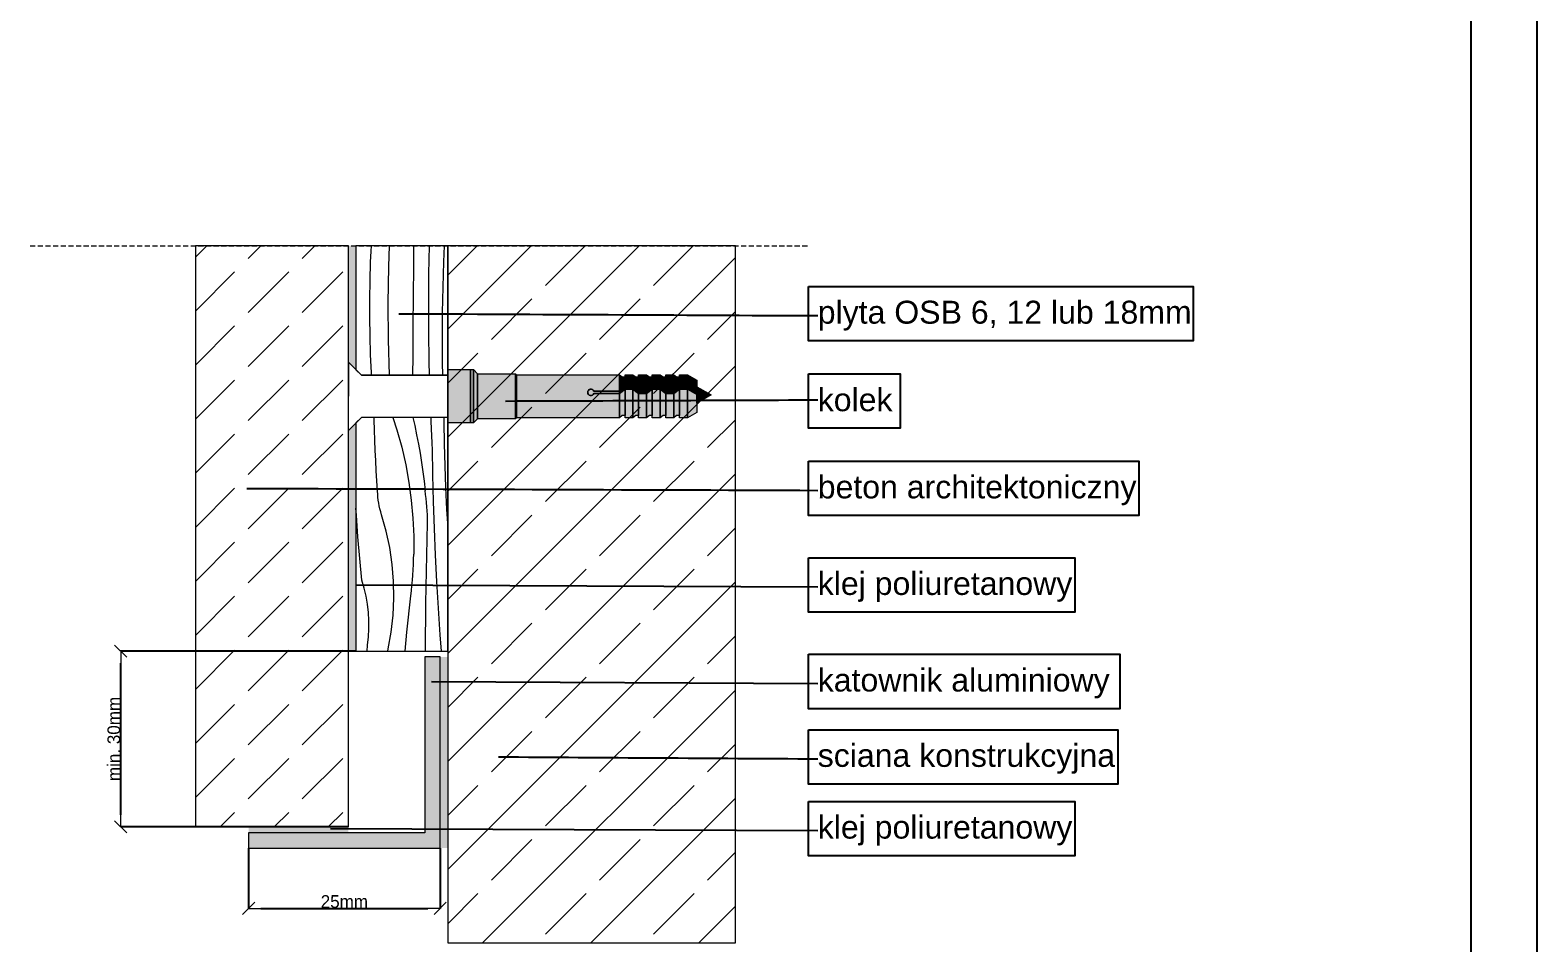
# Model space of a CAD drawing. Header units: millimetres. Extents: x -5804 to 56024, y 506 to 54141.
# Drawn here: x 50111 to 56024, y 7159 to 10741 of the extents above; entities that cross this region are included whole.
import ezdxf

# ---------------------------------------------------------------- set-up
doc = ezdxf.new("R2010")
doc.units = ezdxf.units.MM
doc.linetypes.add('Hidden Line', pattern=[30.00000000000001, 20, -10.00000000000001])
for name, color, linetype, lineweight in [('2D Drafting - General102', 254, 'Continuous', 13), ('2D Drafting - General121', 255, 'Continuous', 0), ('2D Drafting - General2', 251, 'Continuous', 15), ('2D Drafting - General5', 161, 'Continuous', 25), ('2D Drafting - General81', 251, 'Continuous', 20), ('Annotation - Label5', 161, 'Continuous', 25)]:
    doc.layers.add(name, color=color, linetype=linetype, lineweight=lineweight)
doc.layers.add('Wymiarowanie', color=7, linetype='Continuous')
doc.styles.add('GENERATED_STYLE_1', font='arial.ttf')
doc.styles.add('GENERATED_STYLE_2', font='GOTHIC.TTF')
doc.styles.get("Standard").update_dxf_attribs({"font": 'arial.ttf'})
doc.dimstyles.new('GENERATED_STYLE__10', dxfattribs={"dimtxt": 25, "dimasz": 47.5, "dimexe": 0.18, "dimexo": 0, "dimgap": 0.09, "dimtad": 1, "dimdec": 1, "dimlfac": 0.1, "dimzin": 0, "dimdsep": 46, "dimtxsty": 'GENERATED_STYLE_2', "dimblk": 'ARROWHEAD_6', "dimblk1": 'ARROWHEAD_6', "dimblk2": 'ARROWHEAD_6', "dimcen": 0.09, "dimclrd": 161, "dimclre": 161, "dimclrt": 161, "dimadec": 0, "dimazin": 0, "dimtfac": 1, "dimtdec": 4, "dimtmove": 2, "dimatfit": 3, "dimfxl": 0, "dimtolj": 1, "dimtzin": 0, "dimarcsym": 0})
doc.dimstyles.new('GENERATED_STYLE__11', dxfattribs={"dimtxt": 25, "dimasz": 47.5, "dimexe": 0.18, "dimexo": 0, "dimgap": 0.09, "dimtad": 1, "dimtih": 1, "dimtoh": 1, "dimdec": 1, "dimlfac": 0.1, "dimzin": 0, "dimdsep": 46, "dimtxsty": 'GENERATED_STYLE_2', "dimblk": 'ARROWHEAD_6', "dimblk1": 'ARROWHEAD_6', "dimblk2": 'ARROWHEAD_6', "dimcen": 0.09, "dimclrd": 161, "dimclre": 161, "dimclrt": 161, "dimadec": 0, "dimazin": 0, "dimtfac": 1, "dimtdec": 4, "dimtmove": 0, "dimatfit": 3, "dimfxl": 0, "dimtolj": 1, "dimtzin": 0, "dimarcsym": 0})
doc.dimstyles.new('GENERATED_STYLE__19', dxfattribs={"dimtxt": 0.18, "dimasz": 91.2, "dimexe": 0.18, "dimexo": 0.0625, "dimgap": 0.09, "dimtad": 0, "dimtih": 1, "dimtoh": 1, "dimdec": 4, "dimzin": 0, "dimdsep": 46, "dimtxsty": 'Standard', "dimcen": 0.09, "dimadec": 0, "dimazin": 0, "dimtfac": 1, "dimtdec": 4, "dimtmove": 0, "dimatfit": 3, "dimldrblk": 'ARROWHEAD_5', "dimfxl": 0, "dimtolj": 1, "dimtzin": 0, "dimarcsym": 0})

# ---------------------------------------------------------------- blocks, each defined once
blk = doc.blocks.new('*X36')
at = {"layer": '2D Drafting - General81', "linetype": 'Continuous'}
for p, q in [((-48271.95823921984, -94256.29592947847), (-48272.02039725917, -94253.19220405238)), ((-48271.59734961988, -94269.61092298833), (-48271.95823921984, -94256.29592947847)), ((-48271.14229114288, -94282.92303083245), (-48271.59734961988, -94269.61092298833)), ((-48247.39991720184, -94253.19220405238), (-48242.17313959014, -94269.3865154241)), ((-48242.17313959014, -94269.3865154241), (-48235.94718540385, -94292.0670872278)), ((-48221.30237419494, -94253.19220405238), (-48218.88283204615, -94263.8733234583)), ((-48218.88283204615, -94263.8733234583), (-48216.36772958401, -94275.88292399888)), ((-48197.45014795932, -94256.1635300848), (-48197.55771342723, -94253.19220405238)), ((-48197.25314800473, -94260.83806678126), (-48197.45014795931, -94256.1635300848)), ((-48197.05008988087, -94265.51234423419), (-48197.25314800473, -94260.83806678126)), ((-48196.8409739288, -94270.18635459224), (-48197.05008988087, -94265.51234423419)), ((-48196.62580049977, -94274.86009000453), (-48196.8409739288, -94270.18635459224)), ((-48180.44074831289, -94253.6595999796), (-48180.46057671481, -94253.19220405238)), ((-48180.19271604613, -94259.20648094884), (-48180.44074831289, -94253.6595999796)), ((-48179.85085102447, -94287.78442603622), (-48180.19271604613, -94259.20648094882)), ((-48270.59308655495, -94296.23158701978), (-48271.14229114288, -94282.92303083245)), ((-48216.36772958401, -94275.88292399888), (-48214.04900854721, -94287.93198115255)), ((-48214.04900854721, -94287.93198115255), (-48211.92728686336, -94300.01728390572)), ((-48196.40456995522, -94279.53354262061), (-48196.62580049977, -94274.86009000453)), ((-48196.17728266673, -94284.20670459053), (-48196.40456995522, -94279.53354262061)), ((-48195.94393901609, -94288.87956806482), (-48196.17728266673, -94284.20670459053)), ((-48195.70453939524, -94293.5521251945), (-48195.94393901609, -94288.87956806482)), ((-48179.17058198737, -94316.35631871325), (-48179.85085102447, -94287.78442603622)), ((-48269.94976333223, -94309.53592573699), (-48270.59308655495, -94296.23158701978)), ((-48269.21235365952, -94322.8353813817), (-48269.94976333223, -94309.53592573699)), ((-48235.94718540385, -94292.0670872278), (-48230.73157970657, -94315.0010860087)), ((-48211.92728686336, -94300.01728390572), (-48210.00312996069, -94312.13561158543)), ((-48195.12067298095, -94328.45904084695), (-48195.70453939524, -94293.55212519449)), ((-48268.38089442867, -94336.12928859582), (-48269.21235365952, -94322.8353813817)), ((-48230.73157970657, -94315.0010860087), (-48226.53655276459, -94338.14352736282)), ((-48210.00312996069, -94312.13561158543), (-48208.27705061742, -94324.28373471783)), ((-48208.27705061742, -94324.28373471783), (-48206.74950882509, -94336.45841588869)), ((-48194.24941987871, -94363.3599660265), (-48195.12067298095, -94328.45904084695)), ((-48178.15200433882, -94344.91815192971), (-48179.17058198737, -94316.35631871325)), ((-48267.45542723672, -94349.41698229894), (-48268.38089442867, -94336.12928859582)), ((-48226.53655276459, -94338.14352736282), (-48223.37033300716, -94361.44901803175)), ((-48206.74950882509, -94336.45841588869), (-48205.42091166598, -94348.65641060617)), ((-48204.59683632852, -94353.97329131485), (-48205.42091166598, -94348.65641060617)), ((-48176.79526092871, -94373.46592004616), (-48178.15200433882, -94344.91815192971)), ((-48267.27836623378, -94353.36190613717), (-48267.45542723672, -94349.41698229894)), ((-48266.96295216992, -94357.298184666), (-48267.27836623378, -94353.36190613717)), ((-48266.509573732, -94361.22096718357), (-48266.96295216992, -94357.298184666)), ((-48265.91878962122, -94365.12541961927), (-48266.509573732, -94361.22096718357)), ((-48265.19132786472, -94369.00673049074), (-48265.91878962122, -94365.12541961927)), ((-48264.32808491839, -94372.86011683315), (-48265.19132786472, -94369.00673049074)), ((-48223.37033300716, -94361.44901803175), (-48221.23913088673, -94384.87184494044)), ((-48203.89759625776, -94359.30802504349), (-48204.59683632852, -94353.97329131485)), ((-48203.32357557673, -94364.65768119037), (-48203.89759625776, -94359.30802504349)), ((-48202.87508962001, -94370.0193209562), (-48203.32357557673, -94364.65768119037)), ((-48193.09083915238, -94398.25253473473), (-48194.24941987871, -94363.3599660265)), ((-48295.16830328005, -94380.82443357454), (-48295.71033970433, -94371.69953607164)), ((-48293.13584657333, -94409.33206302433), (-48295.16830328005, -94380.82443357454)), ((-48263.33012456219, -94376.6808300932), (-48264.32808491839, -94372.86011683315)), ((-48262.19867658919, -94380.46416198093), (-48263.33012456219, -94376.6808300932)), ((-48256.162504516, -94401.80633165732), (-48262.19867658919, -94380.46416198093)), ((-48221.23913088673, -94384.87184494044), (-48220.14712669729, -94408.366064862)), ((-48202.55238476048, -94375.38999895862), (-48202.87508962001, -94370.0193209562)), ((-48202.35563827397, -94380.76676485014), (-48202.55238476048, -94375.38999895862)), ((-48202.28495824191, -94386.1466649389), (-48202.35563827397, -94380.76676485014)), ((-48202.34038349194, -94391.52674381135), (-48202.28495824191, -94386.1466649389)), ((-48175.71033784823, -94391.73002825794), (-48176.79526092871, -94373.46592004616)), ((-48251.52615867952, -94423.49568105002), (-48256.162504516, -94401.80633165732)), ((-48220.14712669729, -94408.366064862), (-48220.09646237482, -94431.88559453413)), ((-48202.78367151651, -94412.41680761703), (-48202.34038349194, -94391.52674381135)), ((-48191.64500934431, -94433.13438153965), (-48193.09083915238, -94398.25253473473)), ((-48290.76593709661, -94437.8136245367), (-48293.13584657333, -94409.33206302433)), ((-48248.30924338174, -94445.44049902055), (-48251.52615867952, -94423.49568105002)), ((-48203.19336666224, -94433.30755724374), (-48202.78367151651, -94412.41680761703)), ((-48288.05890721665, -94466.26512372989), (-48290.76593709661, -94437.8136245367)), ((-48246.52536101147, -94467.54799420843), (-48248.30924338174, -94445.44049902055)), ((-48220.90839952357, -94452.48223736644), (-48220.54892548348, -94445.62038331875)), ((-48220.54892548348, -94445.62038331875), (-48220.27826466293, -94438.75445255316)), ((-48220.27826466293, -94438.75445255316), (-48220.09646237482, -94431.88559453413)), ((-48203.56946786972, -94454.1989386715), (-48203.19336666224, -94433.30755724374)), ((-48189.91202846996, -94468.00314173623), (-48191.64500934431, -94433.13438153965)), ((-48285.02096704244, -94476.55129483182), (-48288.05890721665, -94466.26512372989)), ((-48246.18205452817, -94489.72468738961), (-48246.52536101147, -94467.54799420843)), ((-48222.51902486461, -94473.03185594942), (-48221.89353167742, -94466.18912105536)), ((-48221.89353167742, -94466.18912105536), (-48221.35662660164, -94459.33886591435)), ((-48221.35662660164, -94459.33886591435), (-48220.90839952357, -94452.48223736644)), ((-48203.91197416641, -94475.09089787869), (-48203.56946786972, -94454.1989386715)), ((-48282.57213611778, -94486.9934030262), (-48285.02096704244, -94476.55129483182)), ((-48280.7203200151, -94497.55773800585), (-48282.57213611778, -94486.9934030262)), ((-48229.36624259863, -94534.21015494624), (-48224.03534189024, -94486.6901841231)), ((-48224.03534189024, -94486.6901841231), (-48223.23300144584, -94479.86592501543)), ((-48223.23300144584, -94479.86592501543), (-48222.51902486461, -94473.03185594942)), ((-48204.22088466665, -94495.98338084221), (-48203.91197416641, -94475.09089787869)), ((-48187.89201401134, -94502.85645150654), (-48189.91202846996, -94468.00314173623)), ((-48279.47149696106, -94508.21019487832), (-48280.7203200151, -94497.55773800585)), ((-48247.28077556732, -94511.87680674354), (-48246.18205452817, -94489.72468738961)), ((-48204.49619857164, -94516.8763335376), (-48204.22088466665, -94495.98338084221)), ((-48185.58510290896, -94537.69194808004), (-48187.89201401134, -94502.85645150654)), ((-48278.82969853703, -94518.91638426688), (-48279.47149696106, -94508.21019487832)), ((-48278.79699666386, -94529.64174332976), (-48278.82969853703, -94518.91638426688)), ((-48249.81687830223, -94533.9106843576), (-48247.28077556732, -94511.87680674354)), ((-48204.73791516949, -94537.76970193918), (-48204.49619857164, -94516.8763335376)), ((-48280.55733816651, -94551.01152146318), (-48279.37349691318, -94540.35164733975)), ((-48279.37349691318, -94540.35164733975), (-48278.79699666386, -94529.64174332976)), ((-48253.77963908858, -94555.73315229191), (-48249.81687830223, -94533.9106843576)), ((-48231.54004524922, -94558.80996906177), (-48229.36624259863, -94534.21015494624)), ((-48204.94603383513, -94558.66343202023), (-48204.73791516949, -94537.76970193918)), ((-48184.0118650094, -94558.80996906177), (-48185.58510290896, -94537.69194808004)), ((-48281.14028694852, -94558.80996906177), (-48280.55733816651, -94551.01152146318)), ((-48254.10530237832, -94558.80996906177), (-48253.77963908858, -94555.73315229191)), ((-48204.94734965944, -94558.80996906177), (-48204.94603383513, -94558.66343202023))]:
    blk.add_line(p, q, dxfattribs=at)
blk = doc.blocks.new('Wype_nienie_46')
at = {"layer": '2D Drafting - General2', "linetype": 'Continuous'}
for p, q in [((-48288.68030600841, -94253.19220405238), (-48295.71033970433, -94260.22223774831)), ((-48295.71033970433, -94260.22223774831), (-48295.71033970433, -94558.80996906177)), ((-48175.71033784823, -94253.19220405238), (-48288.68030600841, -94253.19220405238)), ((-48175.71033784823, -94558.80996906177), (-48175.71033784823, -94253.19220405238)), ((-48295.71033970433, -94558.80996906177), (-48175.71033784823, -94558.80996906177))]:
    blk.add_line(p, q, dxfattribs=at)
at = {"layer": '2D Drafting - General81', "linetype": 'Continuous'}
blk.add_blockref('*X36', (0, 0), dxfattribs=at)
blk = doc.blocks.new('*X52')
at = {"layer": '2D Drafting - General81', "linetype": 'Continuous'}
for p, q in [((-48275.94018525476, -94035.4592783375), (-48275.58952301035, -94028.62442288946)), ((-48252.83134809467, -94055.82893892887), (-48251.71581200582, -94028.62442288946)), ((-48220.17588313667, -94055.184970661), (-48219.95621530797, -94028.62442288946)), ((-48200.32022234095, -94065.42151951068), (-48199.70699141563, -94028.62442288946)), ((-48180.74421784112, -94049.62079863323), (-48179.74874112269, -94028.62442288946)), ((-48277.28176950507, -94074.0928000355), (-48276.55269870417, -94049.95552392794)), ((-48276.55269870417, -94049.95552392793), (-48275.94018525476, -94035.4592783375)), ((-48181.85957818193, -94082.64815703372), (-48180.74421784112, -94049.62079863323)), ((-48253.66358099973, -94103.63974856211), (-48252.83134809467, -94055.82893892887)), ((-48220.48732902002, -94094.52904656428), (-48220.17588313667, -94055.184970661)), ((-48200.55274390952, -94103.57779426494), (-48200.32022234095, -94065.42151951068)), ((-48277.647932059, -94098.23830825358), (-48277.28176950507, -94074.0928000355)), ((-48182.52506965761, -94115.68764178605), (-48181.85957818193, -94082.64815703372)), ((-48277.65110362544, -94122.38659250044), (-48277.647932059, -94098.23830825358)), ((-48253.36842517784, -94151.45688997014), (-48253.66358099973, -94103.63974856211)), ((-48220.78482825165, -94133.87323039657), (-48220.48732902002, -94094.52904656428)), ((-48200.38195564818, -94141.73439527673), (-48200.55274390952, -94103.57779426494)), ((-48277.29128348769, -94146.532196067), (-48277.65110362544, -94122.38659250044)), ((-48182.74056884772, -94148.73312546693), (-48182.52506965761, -94115.68764178605)), ((-48276.56855295315, -94170.66966284999), (-48277.29128348769, -94146.532196067)), ((-48251.99005142886, -94197.77500478856), (-48253.36842517784, -94151.45688997014)), ((-48221.06838079423, -94173.21751721409), (-48220.78482825165, -94133.87323039657)), ((-48199.80787663734, -94179.88705970129), (-48200.38195564818, -94141.73439527673)), ((-48182.50603578629, -94181.7784795405), (-48182.74056884772, -94148.73312546693)), ((-48275.48307533487, -94194.79353858474), (-48276.56855295315, -94170.66966284999)), ((-48221.23665999204, -94197.77500478856), (-48221.06838079423, -94173.21751721409)), ((-48199.34956665332, -94197.77500478856), (-48199.80787663734, -94179.88705970129)), ((-48182.1746111449, -94197.77500478856), (-48182.50603578629, -94181.7784795405)), ((-48275.3039784037, -94197.77500478856), (-48275.48307533487, -94194.79353858474))]:
    blk.add_line(p, q, dxfattribs=at)
blk = doc.blocks.new('Wype_nienie_59')
at = {"layer": '2D Drafting - General2', "linetype": 'Continuous'}
for p, q in [((-48175.71033784823, -94028.62442288946), (-48295.71033970433, -94028.62442288946)), ((-48295.71033970433, -94028.62442288946), (-48295.71033970433, -94190.74497109266)), ((-48175.71033784823, -94197.77500478856), (-48175.71033784823, -94028.62442288946)), ((-48295.71033970433, -94190.74497109266), (-48288.68030600841, -94197.77500478856)), ((-48288.68030600841, -94197.77500478856), (-48175.71033784823, -94197.77500478856))]:
    blk.add_line(p, q, dxfattribs=at)
at = {"layer": '2D Drafting - General81', "linetype": 'Continuous'}
blk.add_blockref('*X52', (0, 0), dxfattribs=at)
blk = doc.blocks.new('ARROWHEAD_6')
at = {"color": 0, "linetype": 'Continuous', "lineweight": 0}
for p, q in [((0, 0), (-1, 0)), ((-0.5, -0.5), (0.5, 0.5))]:
    blk.add_line(p, q, dxfattribs=at)
blk = doc.blocks.new('*D75')
at = {"layer": 'Defpoints', "color": 0, "linetype": 'Continuous'}
for p in [(50466.17629393336, 8304.180163244859), (51389.50565073517, 8304.180163244859), (51359.50565073517, 7614.180163244859)]:
    blk.add_point(p, dxfattribs=at)
at = {"layer": 'Wymiarowanie', "color": 161, "linetype": 'Continuous', "lineweight": -2}
for p, q in [((51389.50565073517, 8304.180163244859), (50465.99629393336, 8304.180163244859)), ((50466.17629393336, 7661.68016324486), (50466.17629393336, 8256.680163244859)), ((51359.50565073517, 7614.180163244859), (50465.99629393336, 7614.18016324486))]:
    blk.add_line(p, q, dxfattribs=at)
at = {"layer": 'Wymiarowanie', "color": 161, "linetype": 'Continuous', "lineweight": -2, "xscale": 47.5, "yscale": 47.5, "zscale": 47.5}
for p, rotation in [((50466.17629393336, 8304.180163244859), 90), ((50466.17629393336, 7614.18016324486), 270)]:
    blk.add_blockref('ARROWHEAD_6', p, dxfattribs=dict(at, rotation=rotation))
at = {"layer": 'Wymiarowanie', "color": 161, "linetype": 'Continuous', "lineweight": 25, "insert": (50439.35277931745, 7959.180163244867), "char_height": 50, "attachment_point": 5, "rotation": 90, "style": 'GENERATED_STYLE_2'}
blk.add_mtext('\\A1;min. 30mm', dxfattribs=at)
blk = doc.blocks.new('*D76')
at = {"layer": 'Defpoints', "color": 0, "linetype": 'Continuous'}
for p in [(50968.17095716979, 7531.262355186362), (51719.50565073511, 7531.262355186362), (51719.50565073511, 7294.514802785907)]:
    blk.add_point(p, dxfattribs=at)
at = {"layer": 'Wymiarowanie', "color": 161, "linetype": 'Continuous', "lineweight": -2}
for p, q in [((50968.17095716979, 7531.262355186362), (50968.17095716979, 7294.334802785907)), ((51719.50565073511, 7531.262355186362), (51719.50565073511, 7294.334802785907)), ((51015.67095716979, 7294.514802785907), (51672.00565073511, 7294.514802785907))]:
    blk.add_line(p, q, dxfattribs=at)
at = {"layer": 'Wymiarowanie', "color": 161, "linetype": 'Continuous', "lineweight": -2, "xscale": 47.5, "yscale": 47.5, "zscale": 47.5, "rotation": 180}
blk.add_blockref('ARROWHEAD_6', (50968.17095716979, 7294.514802785907), dxfattribs=at)
at = {"layer": 'Wymiarowanie', "color": 161, "linetype": 'Continuous', "lineweight": -2, "xscale": 47.5, "yscale": 47.5, "zscale": 47.5}
blk.add_blockref('ARROWHEAD_6', (51719.50565073511, 7294.514802785907), dxfattribs=at)
at = {"layer": 'Wymiarowanie', "color": 161, "linetype": 'Continuous', "lineweight": 25, "insert": (51343.83830395245, 7320.862450644507), "char_height": 50, "attachment_point": 5, "style": 'GENERATED_STYLE_2'}
blk.add_mtext('\\A1;25mm', dxfattribs=at)
blk = doc.blocks.new('ARROWHEAD_5')
at = {"color": 0, "linetype": 'Continuous', "lineweight": 0}
blk.add_line((0, 0), (-1, 0), dxfattribs=at)
blk.add_solid([(-1, 0.2679), (0, 0), (-1, -0.2679), (-1, 0.2679)], dxfattribs=at)

msp = doc.modelspace()

# ---------------------------------------------------------------- hatches: boundary and pattern name
at = {"layer": '2D Drafting - General102', "linetype": 'Continuous'}
msp.add_hatch(color=256, dxfattribs=at).paths.add_polyline_path([(51659.50565073511, 7591.262355186362), (50968.17095716979, 7591.262355186362), (50968.17095716979, 7531.262355186362), (51719.50565073511, 7531.262355186362), (51719.50565073511, 8281.262355186362), (51659.50565073511, 8281.262355186362)])
at = {"layer": '2D Drafting - General121', "linetype": 'Continuous'}
for points in [[(51749.50565073511, 9199.65141409318), (51749.50565073511, 9309.683235127388), (51749.50565073511, 9408.667105725293), (51839.50562670309, 9408.667105725293), (51839.50562670309, 9300.905428558555), (51839.50562670309, 9199.65141409318)], [(51839.50562670309, 9199.65141409318), (51749.50565073511, 9199.65141409318), (51749.50565073511, 9309.683235127388), (51749.50565073511, 9408.667105725293), (51839.50562670309, 9408.667105725293), (51839.50562670309, 9298.056215147571)], [(51839.50562670309, 9199.94266940877), (51839.50562670309, 9298.056215147571), (51839.50562670309, 9371.118204708295), (51839.50562670309, 9408.667105725293), (51850.04602299962, 9408.667107958372), (51850.04602299962, 9199.94266940877)], [(51850.04602299962, 9199.94266940877), (51850.04602299962, 9408.667107958372), (51850.57261102478, 9408.667107958372), (51866.8132533601, 9392.426465623106), (51866.8132533601, 9216.183311744211), (51850.57261102478, 9199.94266940877)], [(51866.8132533601, 9215.89205642862), (51866.8132533601, 9392.426465623048), (52016.04020409792, 9392.426465623048), (52016.04020409792, 9215.89205642862)], [(52016.04020409792, 9215.89205642862), (52016.04020409792, 9392.426465623106), (52019.77661860333, 9388.690051117588), (52019.77661860333, 9219.62847093408)], [(52445.3570324551, 9379.814052563012), (52445.3570324551, 9340.960866503152), (52423.03319909034, 9323.721412782), (52423.03319909034, 9388.690051117588), (52434.26203426189, 9379.814052563012)], [(52476.42302739632, 9388.690051117588), (52476.42302739632, 9340.960866503152), (52445.3570324551, 9340.960866503152), (52445.3570324551, 9388.690051117588)], [(52498.74686076114, 9379.814052563012), (52498.74686076114, 9323.721412782), (52476.42302739632, 9340.960866503268), (52476.42302739632, 9388.690051117588), (52487.65186256781, 9379.814052563012)], [(52529.81285570236, 9388.690051117588), (52529.81285570236, 9323.721412782), (52498.74686076114, 9323.721412782), (52498.74686076114, 9388.690051117588)], [(52529.81285570236, 9323.721412782), (52529.81285570236, 9388.690051117588), (52541.04169087386, 9379.814052563012), (52552.13668906712, 9379.814052563012), (52552.13668906712, 9340.960866503152)], [(52583.20268400834, 9388.690051117588), (52583.20268400834, 9340.960866503152), (52552.13668906712, 9340.960866503152), (52552.13668906712, 9388.690051117588)], [(52605.52651737316, 9379.814052563012), (52605.52651737316, 9323.721412782), (52583.20268400834, 9340.960866503152), (52583.20268400834, 9388.690051117588), (52594.4315191799, 9379.814052563012)], [(52636.59251231438, 9388.690051117588), (52636.59251231438, 9323.721412782), (52605.52651737316, 9323.721412782), (52605.52651737316, 9388.690051117588)], [(52658.91634567914, 9379.814052563012), (52658.91634567914, 9340.960866503152), (52636.59251231438, 9323.721412782), (52636.59251231438, 9388.690051117588), (52647.82134748582, 9379.814052563012)], [(52658.91634567914, 9340.960866503152), (52658.91634567914, 9388.690051117588), (52689.98234062031, 9388.690051117588), (52689.98234062031, 9340.960866503152)], [(52727.12332755642, 9319.517507697597), (52689.98234062031, 9340.960866503152), (52689.98234062031, 9388.690051117588), (52727.12332755642, 9367.246692312092)], [(52423.03319909034, 9323.721412782), (52445.3570324551, 9340.960866503152), (52445.3570324551, 9332.084867948517), (52423.03319909034, 9314.845414227308)], [(52445.3570324551, 9228.504469488715), (52434.26203426189, 9228.504469488715), (52423.03319909034, 9219.62847093408), (52423.03319909034, 9314.845414227308), (52445.3570324551, 9332.084867948517)], [(52445.3570324551, 9340.960866503152), (52476.42302739632, 9340.960866503152), (52476.42302739632, 9332.084867948517), (52445.3570324551, 9332.084867948517)], [(52445.3570324551, 9219.62847093408), (52445.3570324551, 9332.084867948517), (52476.42302739632, 9332.084867948517), (52476.42302739632, 9219.62847093408)], [(52498.74686076114, 9314.845414227424), (52476.42302739632, 9332.084867948517), (52476.42302739632, 9340.960866503268), (52498.74686076114, 9323.721412782)], [(52498.74686076114, 9228.504469488715), (52487.65186256781, 9228.504469488715), (52476.42302739632, 9219.62847093408), (52476.42302739632, 9332.084867948517), (52498.74686076114, 9314.845414227424)], [(52498.74686076114, 9323.721412782), (52529.81285570236, 9323.721412782), (52529.81285570236, 9314.845414227424), (52498.74686076114, 9314.845414227424)], [(52498.74686076114, 9219.62847093408), (52498.74686076114, 9314.845414227424), (52529.81285570236, 9314.845414227424), (52529.81285570236, 9219.62847093408)], [(52552.13668906712, 9332.084867948517), (52529.81285570236, 9314.845414227424), (52529.81285570236, 9323.721412782), (52552.13668906712, 9340.960866503152)], [(52552.13668906712, 9228.504469488715), (52541.04169087386, 9228.504469488715), (52529.81285570236, 9219.62847093408), (52529.81285570236, 9314.845414227424), (52552.13668906712, 9332.084867948517)], [(52583.20268400834, 9332.084867948517), (52552.13668906712, 9332.084867948517), (52552.13668906712, 9340.960866503152), (52583.20268400834, 9340.960866503152)], [(52583.20268400834, 9219.62847093408), (52552.13668906712, 9219.62847093408), (52552.13668906712, 9332.084867948517), (52583.20268400834, 9332.084867948517)], [(52605.52651737316, 9314.845414227424), (52583.20268400834, 9332.084867948517), (52583.20268400834, 9340.960866503152), (52605.52651737316, 9323.721412782)], [(52605.52651737316, 9228.504469488715), (52594.4315191799, 9228.504469488715), (52583.20268400834, 9219.62847093408), (52583.20268400834, 9332.084867948517), (52605.52651737316, 9314.845414227424)], [(52605.52651737316, 9323.721412782), (52636.59251231438, 9323.721412782), (52636.59251231438, 9314.845414227424), (52605.52651737316, 9314.845414227424)], [(52636.59251231438, 9219.62847093408), (52605.52651737316, 9219.62847093408), (52605.52651737316, 9314.845414227424), (52636.59251231438, 9314.845414227424)], [(52636.59251231438, 9323.721412782), (52658.91634567914, 9340.960866503152), (52658.91634567914, 9332.084867948517), (52636.59251231438, 9314.845414227424)], [(52658.91634567914, 9228.504469488715), (52647.82134748582, 9228.504469488715), (52636.59251231438, 9219.62847093408), (52636.59251231438, 9314.845414227424), (52658.91634567914, 9332.084867948517)], [(52658.91634567914, 9340.960866503152), (52689.98234062031, 9340.960866503152), (52689.98234062031, 9332.084867948517), (52658.91634567914, 9332.084867948517)], [(52658.91634567914, 9219.62847093408), (52658.91634567914, 9332.084867948517), (52689.98234062031, 9332.084867948517), (52689.98234062031, 9219.62847093408)], [(52727.12332755642, 9310.64150914302), (52689.98234062031, 9332.084867948517), (52689.98234062031, 9340.960866503152), (52727.12332755642, 9319.517507697597)], [(52727.12332755642, 9241.071829739576), (52689.98234062031, 9219.62847093408), (52689.98234062031, 9332.084867948517), (52727.12332755642, 9310.64150914302)], [(52783.30680139642, 9309.391979811797), (52727.12332755642, 9276.954436066295), (52727.12332755642, 9341.829523557299)]]:
    msp.add_hatch(color=256, dxfattribs=at).paths.add_polyline_path(points)
h = msp.add_hatch(color=256, dxfattribs=at)
edge = h.paths.add_edge_path()
edge.add_line((52019.77661860333, 9219.62847093408), (52019.77661860333, 9388.690051117588))
edge.add_line((52019.77661860333, 9388.690051117588), (52423.03319909034, 9388.690051117588))
edge.add_line((52423.03319909034, 9388.690051117588), (52423.03319909034, 9323.721412782))
edge.add_line((52423.03319909034, 9323.721412782), (52323.10734887188, 9323.721412782))
edge.add_arc((52311.3635235682, 9319.283413504712), 12.55441238563579, 20.70161155939324, 339.2983884406068)
edge.add_line((52323.10734887188, 9314.845414227424), (52423.03319909034, 9314.845414227424))
edge.add_line((52423.03319909034, 9314.845414227424), (52423.03319909034, 9219.62847093408))
edge.add_line((52423.03319909034, 9219.62847093408), (52019.77661860333, 9219.62847093408))
h = msp.add_hatch(color=256, dxfattribs=at)
edge = h.paths.add_edge_path()
edge.add_line((52423.03319909034, 9314.845414227424), (52323.10734887188, 9314.845414227424))
edge.add_arc((52311.3635235682, 9319.283413504712), 12.55441238563579, 20.7016115593932, 339.2983884406068, ccw=False)
edge.add_line((52323.10734887188, 9323.721412782), (52423.03319909034, 9323.721412782))
edge.add_line((52423.03319909034, 9323.721412782), (52423.03319909034, 9314.845414227424))
at = {"layer": '2D Drafting - General81', "linetype": 'Continuous'}
h = msp.add_hatch(dxfattribs=at)
h.set_pattern_fill('BETON', color=256, scale=3, style=0, pattern_type=2)
h.set_pattern_definition([(44.99999999999999, (196276.6366698482, 291980.6100704302), (-212.1320343559642, 212.1320343559643), [225, -75]), (44.99999999999999, (196276.6366698482, 292192.7421047862), (-212.1320343559642, 212.1320343559643), [225, -75])])
h.paths.add_polyline_path([(50759.5056396228, 7614.180163244859), (51359.50565073517, 7614.180163244859), (51359.50565073517, 8141.646891914741), (51359.50565073517, 9894.73680176181), (50759.5056396228, 9894.73680176181), (50759.5056396228, 8141.646891914741)])
for points in [[(51389.50565909955, 9894.73680176181), (51359.50565073517, 9894.73680176181), (51359.50565073517, 9438.37516551671), (51389.50565909955, 9408.37515715227)], [(51359.50565073517, 8304.180163244859), (51389.50565909955, 8304.180163244859), (51389.50565909955, 9199.943357185311), (51359.50565073517, 9169.943372521982)], [(51719.50565073511, 7531.262355186362), (51749.50565073511, 7531.262355186362), (51749.50565073511, 8281.262355186362), (51719.50565073511, 8281.262355186362)], [(50968.17095716979, 7591.262355186362), (51359.50565073517, 7591.262355186362), (51359.50565073517, 7614.180163244859), (50968.17095716979, 7614.180163244859)]]:
    msp.add_hatch(color=256, dxfattribs=at).paths.add_polyline_path(points, flags=0)
h = msp.add_hatch(dxfattribs=at)
h.set_pattern_fill('SOLID___DASHED', color=256, scale=3, style=0, pattern_type=2)
h.set_pattern_definition([(44.99999999999999, (196276.6366698482, 291980.6100704302), (-212.1320343559642, 212.1320343559644), []), (44.99999999999999, (196170.5706526702, 292086.6760876082), (-212.1320343559642, 212.1320343559644), [225, -75])])
h.paths.add_polyline_path([(51749.50565073511, 7158.993597897785), (51900.9512299691, 7158.993597897785), (52878.75610060483, 7158.993597897785), (52878.75610060483, 9894.73680176181), (51900.9512299691, 9894.73680176181), (51752.11893771484, 9894.73680176181), (51749.50565073511, 9894.73680176181)])

# ---------------------------------------------------------------- linework, layer by layer
at = {"layer": '2D Drafting - General2', "linetype": 'Hidden Line'}
msp.add_line((50110.74411460332, 9894.736792076113), (53165.48096008663, 9894.736792076113), dxfattribs=at)
at = {"layer": '2D Drafting - General2', "linetype": 'Continuous'}
for p, q in [((51359.50565073517, 9438.375160347521), (51359.50565073517, 9304.159261025863)), ((51410.59575786634, 9387.285053216412), (51359.50565073517, 9438.375160347521)), ((51749.50565073511, 9387.285053216412), (51410.59575786634, 9387.285053216412)), ((51359.50565073517, 9169.94336170403), (51359.50565073517, 9304.159261025863)), ((51410.59575786634, 9221.03346883514), (51359.50565073517, 9169.94336170403)), ((51749.50565073511, 9221.03346883514), (51410.59575786634, 9221.03346883514))]:
    msp.add_line(p, q, dxfattribs=at)
at = {"layer": '2D Drafting - General2', "linetype": 'Continuous', "flags": 128}
for points in [[(50759.5056396228, 7614.180163244859), (51359.50565073517, 7614.180163244859), (51359.50565073517, 8141.646891914741), (51359.50565073517, 9894.73680176181), (50759.5056396228, 9894.73680176181), (50759.5056396228, 8141.646891914741)], [(51749.50565073511, 7158.993597897785), (51900.9512299691, 7158.993597897785), (52878.75610060483, 7158.993597897785), (52878.75610060483, 9894.73680176181), (51900.9512299691, 9894.73680176181), (51752.11893771484, 9894.73680176181), (51749.50565073511, 9894.73680176181)], [(51749.50565073511, 9199.65141409318), (51749.50565073511, 9309.683235127388), (51749.50565073511, 9408.667105725293), (51839.50562670309, 9408.667105725293), (51839.50562670309, 9300.905428558555), (51839.50562670309, 9199.65141409318)], [(51839.50562670309, 9199.65141409318), (51749.50565073511, 9199.65141409318), (51749.50565073511, 9309.683235127388), (51749.50565073511, 9408.667105725293), (51839.50562670309, 9408.667105725293), (51839.50562670309, 9298.056215147571)], [(51839.50562670309, 9199.94266940877), (51839.50562670309, 9298.056215147571), (51839.50562670309, 9371.118204708295), (51839.50562670309, 9408.667105725293), (51850.04602299962, 9408.667107958372), (51850.04602299962, 9199.94266940877)], [(51850.04602299962, 9199.94266940877), (51850.04602299962, 9408.667107958372), (51850.57261102478, 9408.667107958372), (51866.8132533601, 9392.426465623106), (51866.8132533601, 9216.183311744211), (51850.57261102478, 9199.94266940877)], [(51866.8132533601, 9215.89205642862), (51866.8132533601, 9392.426465623048), (52016.04020409792, 9392.426465623048), (52016.04020409792, 9215.89205642862)], [(52016.04020409792, 9215.89205642862), (52016.04020409792, 9392.426465623106), (52019.77661860333, 9388.690051117588), (52019.77661860333, 9219.62847093408)], [(52445.3570324551, 9379.814052563012), (52445.3570324551, 9340.960866503152), (52423.03319909034, 9323.721412782), (52423.03319909034, 9388.690051117588), (52434.26203426189, 9379.814052563012)], [(52476.42302739632, 9388.690051117588), (52476.42302739632, 9340.960866503152), (52445.3570324551, 9340.960866503152), (52445.3570324551, 9388.690051117588)], [(52498.74686076114, 9379.814052563012), (52498.74686076114, 9323.721412782), (52476.42302739632, 9340.960866503268), (52476.42302739632, 9388.690051117588), (52487.65186256781, 9379.814052563012)], [(52529.81285570236, 9388.690051117588), (52529.81285570236, 9323.721412782), (52498.74686076114, 9323.721412782), (52498.74686076114, 9388.690051117588)], [(52529.81285570236, 9323.721412782), (52529.81285570236, 9388.690051117588), (52541.04169087386, 9379.814052563012), (52552.13668906712, 9379.814052563012), (52552.13668906712, 9340.960866503152)], [(52583.20268400834, 9388.690051117588), (52583.20268400834, 9340.960866503152), (52552.13668906712, 9340.960866503152), (52552.13668906712, 9388.690051117588)], [(52605.52651737316, 9379.814052563012), (52605.52651737316, 9323.721412782), (52583.20268400834, 9340.960866503152), (52583.20268400834, 9388.690051117588), (52594.4315191799, 9379.814052563012)], [(52636.59251231438, 9388.690051117588), (52636.59251231438, 9323.721412782), (52605.52651737316, 9323.721412782), (52605.52651737316, 9388.690051117588)], [(52658.91634567914, 9379.814052563012), (52658.91634567914, 9340.960866503152), (52636.59251231438, 9323.721412782), (52636.59251231438, 9388.690051117588), (52647.82134748582, 9379.814052563012)], [(52658.91634567914, 9340.960866503152), (52658.91634567914, 9388.690051117588), (52689.98234062031, 9388.690051117588), (52689.98234062031, 9340.960866503152)], [(52727.12332755642, 9319.517507697597), (52689.98234062031, 9340.960866503152), (52689.98234062031, 9388.690051117588), (52727.12332755642, 9367.246692312092)], [(52423.03319909034, 9323.721412782), (52445.3570324551, 9340.960866503152), (52445.3570324551, 9332.084867948517), (52423.03319909034, 9314.845414227308)], [(52445.3570324551, 9228.504469488715), (52434.26203426189, 9228.504469488715), (52423.03319909034, 9219.62847093408), (52423.03319909034, 9314.845414227308), (52445.3570324551, 9332.084867948517)], [(52445.3570324551, 9340.960866503152), (52476.42302739632, 9340.960866503152), (52476.42302739632, 9332.084867948517), (52445.3570324551, 9332.084867948517)], [(52445.3570324551, 9219.62847093408), (52445.3570324551, 9332.084867948517), (52476.42302739632, 9332.084867948517), (52476.42302739632, 9219.62847093408)], [(52498.74686076114, 9314.845414227424), (52476.42302739632, 9332.084867948517), (52476.42302739632, 9340.960866503268), (52498.74686076114, 9323.721412782)], [(52498.74686076114, 9228.504469488715), (52487.65186256781, 9228.504469488715), (52476.42302739632, 9219.62847093408), (52476.42302739632, 9332.084867948517), (52498.74686076114, 9314.845414227424)], [(52498.74686076114, 9323.721412782), (52529.81285570236, 9323.721412782), (52529.81285570236, 9314.845414227424), (52498.74686076114, 9314.845414227424)], [(52498.74686076114, 9219.62847093408), (52498.74686076114, 9314.845414227424), (52529.81285570236, 9314.845414227424), (52529.81285570236, 9219.62847093408)], [(52552.13668906712, 9332.084867948517), (52529.81285570236, 9314.845414227424), (52529.81285570236, 9323.721412782), (52552.13668906712, 9340.960866503152)], [(52552.13668906712, 9228.504469488715), (52541.04169087386, 9228.504469488715), (52529.81285570236, 9219.62847093408), (52529.81285570236, 9314.845414227424), (52552.13668906712, 9332.084867948517)], [(52583.20268400834, 9332.084867948517), (52552.13668906712, 9332.084867948517), (52552.13668906712, 9340.960866503152), (52583.20268400834, 9340.960866503152)], [(52583.20268400834, 9219.62847093408), (52552.13668906712, 9219.62847093408), (52552.13668906712, 9332.084867948517), (52583.20268400834, 9332.084867948517)], [(52605.52651737316, 9314.845414227424), (52583.20268400834, 9332.084867948517), (52583.20268400834, 9340.960866503152), (52605.52651737316, 9323.721412782)], [(52605.52651737316, 9228.504469488715), (52594.4315191799, 9228.504469488715), (52583.20268400834, 9219.62847093408), (52583.20268400834, 9332.084867948517), (52605.52651737316, 9314.845414227424)], [(52605.52651737316, 9323.721412782), (52636.59251231438, 9323.721412782), (52636.59251231438, 9314.845414227424), (52605.52651737316, 9314.845414227424)], [(52636.59251231438, 9219.62847093408), (52605.52651737316, 9219.62847093408), (52605.52651737316, 9314.845414227424), (52636.59251231438, 9314.845414227424)], [(52636.59251231438, 9323.721412782), (52658.91634567914, 9340.960866503152), (52658.91634567914, 9332.084867948517), (52636.59251231438, 9314.845414227424)], [(52658.91634567914, 9228.504469488715), (52647.82134748582, 9228.504469488715), (52636.59251231438, 9219.62847093408), (52636.59251231438, 9314.845414227424), (52658.91634567914, 9332.084867948517)], [(52658.91634567914, 9340.960866503152), (52689.98234062031, 9340.960866503152), (52689.98234062031, 9332.084867948517), (52658.91634567914, 9332.084867948517)], [(52658.91634567914, 9219.62847093408), (52658.91634567914, 9332.084867948517), (52689.98234062031, 9332.084867948517), (52689.98234062031, 9219.62847093408)], [(52727.12332755642, 9310.64150914302), (52689.98234062031, 9332.084867948517), (52689.98234062031, 9340.960866503152), (52727.12332755642, 9319.517507697597)], [(52727.12332755642, 9241.071829739576), (52689.98234062031, 9219.62847093408), (52689.98234062031, 9332.084867948517), (52727.12332755642, 9310.64150914302)], [(52783.30680139642, 9309.391979811797), (52727.12332755642, 9276.954436066295), (52727.12332755642, 9341.829523557299)], [(51659.50565073511, 7591.262355186362), (50968.17095716979, 7591.262355186362), (50968.17095716979, 7531.262355186362), (51719.50565073511, 7531.262355186362), (51719.50565073511, 8281.262355186362), (51659.50565073511, 8281.262355186362)]]:
    msp.add_lwpolyline(points, close=True, dxfattribs=at)
for points in [[(52019.77661860333, 9219.62847093408), (52019.77661860333, 9388.690051117588), (52423.03319909034, 9388.690051117588), (52423.03319909034, 9323.721412782), (52323.10734887188, 9323.721412782, 5.475043183008319), (52323.10734887188, 9314.845414227424), (52423.03319909034, 9314.845414227424), (52423.03319909034, 9219.62847093408)], [(52423.03319909034, 9314.845414227424), (52323.10734887188, 9314.845414227424, -5.475043183008319), (52323.10734887188, 9323.721412782), (52423.03319909034, 9323.721412782)]]:
    msp.add_lwpolyline(points, format="xyb", close=True, dxfattribs=at)
at = {"layer": '2D Drafting - General5', "linetype": 'Continuous'}
for p, q in [((55763.94968558874, 26265.20128708781), (55763.94968558873, 765.2246415988739)), ((56023.59238585121, 26005.55858682532), (56023.59238585121, 505.5819413363897))]:
    msp.add_line(p, q, dxfattribs=at)
at = {"layer": 'Annotation - Label5', "linetype": 'Continuous', "flags": 128}
for points in [[(53165.48096008663, 9735.056678345627), (54675.01496008667, 9735.056678345627), (54675.01496008667, 9521.627678345623), (53165.48096008663, 9521.627678345623)], [(53165.48096008663, 9392.226628796805), (53524.6589600867, 9392.226628796805), (53524.6589600867, 9178.797628796743), (53165.48096008663, 9178.797628796743)], [(53165.48096008663, 9049.396579247867), (54461.06996008666, 9049.396579247867), (54461.06996008666, 8835.967579247921), (53165.48096008663, 8835.967579247921)], [(53165.48096008663, 8670.40471895583), (54210.92096008669, 8670.40471895583), (54210.92096008669, 8456.975718955884), (53165.48096008663, 8456.975718955884)], [(53165.48096008663, 8291.412858663909), (54387.01496008667, 8291.412858663909), (54387.01496008667, 8077.983858663847), (53165.48096008663, 8077.983858663847)], [(53165.48096008663, 7995.715110288085), (54378.78596008662, 7995.715110288085), (54378.78596008662, 7782.286110288082), (53165.48096008663, 7782.286110288082)], [(53165.48096008663, 7714.172919407803), (54210.92096008669, 7714.172919407803), (54210.92096008669, 7500.743919407858), (53165.48096008663, 7500.743919407858)]]:
    msp.add_lwpolyline(points, close=True, dxfattribs=at)

# ---------------------------------------------------------------- block references
at = {"layer": '2D Drafting - General81', "linetype": 'Continuous', "xscale": 3, "yscale": 3, "zscale": 3}
for name in ['Wype_nienie_59', 'Wype_nienie_46']:
    msp.add_blockref(name, (196276.6366698482, 291980.6100704302), dxfattribs=at)

# ---------------------------------------------------------------- texts
at = {"layer": 'Annotation - Label5', "linetype": 'Continuous', "attachment_point": 4, "style": 'GENERATED_STYLE_1'}
for s, insert, char_height, width in [('{plyta OSB 6, 12 lub 18mm}', (53201.48096008663, 9620.525249774244), 89.99999999999999, 2178.57307202842), ('{kolek}', (53201.48096008663, 9289.945485939705), 89.99999999999999, 287.178), ('{beton architektoniczny}', (53201.48096008663, 8934.865150676425), 90, 1767.75289154736), ('{klej poliuretanowy}', (53201.48096008663, 8555.873290384388), 89.99999999999999, 1540.2792803073), ('{katownik aluminiowy }', (53201.48096008663, 8176.881430092468), 90, 1149.534), ('{sciana konstrukcyjna}', (53201.48096008663, 7881.183681716702), 90, 1802.74056081249), ('{klej poliuretanowy}', (53201.48096008663, 7599.641490836304), 89.99999999999999, 1651.117291939974)]:
    msp.add_mtext(s, dxfattribs=dict(at, insert=insert, char_height=char_height, width=width))

# ---------------------------------------------------------------- dimensions: what is measured, and where the dimension line sits
at = {"layer": 'Wymiarowanie', "color": 161, "linetype": 'Continuous', "lineweight": 25}
dim = msp.add_linear_dim(base=(50466.17629393336, 8304.180163244859), p1=(51359.50565073517, 7614.180163244859), p2=(51389.50565073517, 8304.180163244859), angle=90, text='min. 30mm', dimstyle='GENERATED_STYLE__10', override={"dimtxt": 50}, dxfattribs=at)
dim.commit()
dim.dimension.update_dxf_attribs({"geometry": '*D75', "text_midpoint": (50439.35277931745, 7959.180163244867)})
dim = msp.add_linear_dim(base=(51719.50565073511, 7294.514802785907), p1=(50968.17095716979, 7531.262355186362), p2=(51719.50565073511, 7531.262355186362), text='25mm', dimstyle='GENERATED_STYLE__11', override={"dimtxt": 50}, dxfattribs=at)
dim.commit()
dim.dimension.update_dxf_attribs({"geometry": '*D76', "text_midpoint": (51343.83830395245, 7320.862450644507)})

# ---------------------------------------------------------------- leaders
at = {"layer": 'Annotation - Label5', "linetype": 'Continuous', "path_type": 1, "annotation_type": 0, "has_hookline": 1, "hookline_direction": 0}
for points, text_width in [([(51557.7897840534, 9628.342178345683), (53201.39096008663, 9620.525249774244)], 1451.173260572987), ([(51975.61306356994, 9285.512128796745), (53201.39096008663, 9289.945485939705)], 284.6725784447476), ([(50961.42739600135, 8942.682079247865), (53201.39096008663, 8934.865150676425)], 1241.705320600273), ([(51948.80913797865, 7889.000610288142), (53201.39096008663, 7881.183681716702)], 1157.844474761255)]:
    msp.add_leader(points, dimstyle='GENERATED_STYLE__19', dxfattribs=dict(at, text_width=text_width))
at = {"layer": 'Annotation - Label5', "linetype": 'Continuous', "annotation_type": 0, "has_hookline": 1, "hookline_direction": 0}
for points, text_width in [([(51389.50565073517, 8563.690218955828), (53201.39096008663, 8555.873290384388)], 989.93860845839), ([(51685.88468780252, 8184.698358663907), (53201.39096008663, 8176.881430092468)], 1136.541609822647), ([(51289.69598406547, 7607.458419407743), (53201.39096008663, 7599.641490836304)], 989.93860845839)]:
    msp.add_leader(points, dimstyle='GENERATED_STYLE__19', dxfattribs=dict(at, text_width=text_width))

doc.saveas('drawing.dxf')
